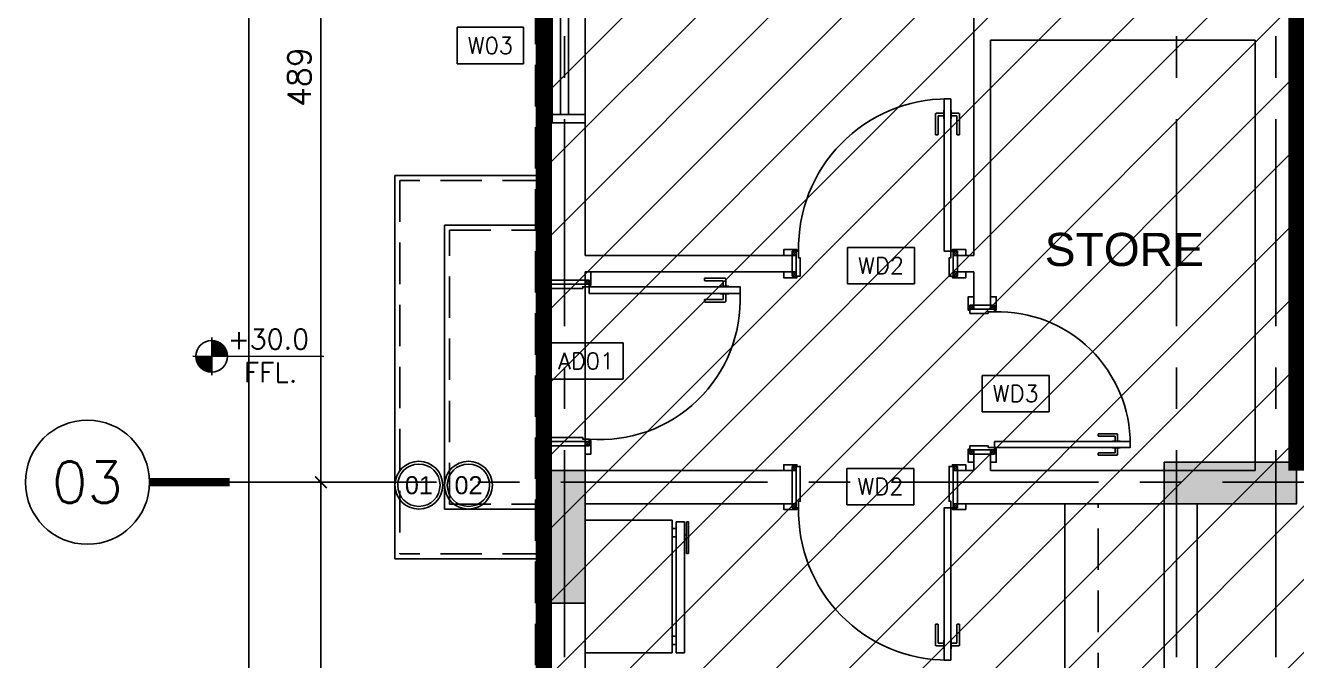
# Model space of a CAD drawing. Header units: centimetres. Extents: x -7408 to 35293, y -3951 to 3084.
# Drawn here: x -2093 to -1325, y 2033 to 2417 of the extents above; entities that cross this region are included whole.
import ezdxf
from ezdxf.enums import TextEntityAlignment as Align

# ---------------------------------------------------------------- set-up
doc = ezdxf.new("R2010")
doc.units = ezdxf.units.CM
doc.header["$LTSCALE"] = 100
doc.header["$MEASUREMENT"] = 0
doc.header["$PDMODE"] = 35
doc.header["$PDSIZE"] = 2
doc.linetypes.add('A0-01 FLOOR PLANS$0$HIDDEN', pattern=[0.375, 0.25, -0.125])
doc.linetypes.add('GRID$0$GRID$0$XREF GRID$0$GRIDS$0$CENTER', pattern=[2, 1.25, -0.25, 0.25, -0.25])
for name, color, linetype in [('A0-01 FLOOR PLANS$0$COUNTERS', 85, 'Continuous'), ('A0-01 FLOOR PLANS$0$DOOR', 1, 'Continuous'), ('A0-01 FLOOR PLANS$0$HIDDEN -03', 8, 'A0-01 FLOOR PLANS$0$HIDDEN'), ('A0-01 FLOOR PLANS$0$KITCHEN', 11, 'Continuous'), ('A0-01 FLOOR PLANS$0$LVL', 2, 'Continuous'), ('A0-01 FLOOR PLANS$0$NUMBERS', 1, 'Continuous'), ('A0-01 FLOOR PLANS$0$STAIRS', 4, 'Continuous'), ('A0-01 FLOOR PLANS$0$TEXT', 3, 'Continuous'), ('A0-01 FLOOR PLANS$0$TEXT-SCHED', 3, 'Continuous'), ('A0-01 FLOOR PLANS$0$WALL-01', 7, 'Continuous'), ('A0-01 FLOOR PLANS$0$WALL-03', 2, 'Continuous'), ('A0-01 FLOOR PLANS$0$WALL-04', 1, 'Continuous'), ('A0-01 FLOOR PLANS$0$WINDOW', 1, 'Continuous'), ('A0-01 FLOOR PLANS$0$WOODEN DOOR', 1, 'Continuous'), ('DCCA-USABLE AREA', 10, 'Continuous'), ('GRID$0$DIM IN', 1, 'Continuous'), ('GRID$0$XREF GRID', 11, 'GRID$0$GRID$0$XREF GRID$0$GRIDS$0$CENTER'), ('XREF GF COL$0$COLUMN', 6, 'Continuous'), ('XREF GF COL$0$COLUMN HATCH', 201, 'Continuous')]:
    doc.layers.add(name, color=color, linetype=linetype)
doc.styles.add('A0-01 FLOOR PLANS$0$02-Ground$0$ATTRIBUTE', font='ROMANS.shx')
doc.styles.add('A0-01 FLOOR PLANS$0$A0-01 GROUND FLOOR PLAN - For Entry modification$0$ROMANS', font='romans')
doc.styles.add('A0-01 FLOOR PLANS$0$ART', font='arial.ttf')
doc.styles.add('A0-01 FLOOR PLANS$0$ART-PS-1', font='arial.ttf', dxfattribs={"height": 20})
doc.styles.add('A0-01 FLOOR PLANS$0$GRIDS$0$20', font='romans.shx')
doc.styles.add('GRID$0$GRID$0$XREF GRID$0$GRIDS$0$18', font='romans.shx', dxfattribs={"width": 0.85, "height": 15})
doc.styles.add('GRID$0$ROMANS', font='romans')
doc.dimstyles.new('A0-01 FLOOR PLANS$0$A0-01 GROUND FLOOR PLAN - For Entry modification$0$text', dxfattribs={"dimtxt": 18, "dimasz": 10, "dimexe": 10, "dimexo": 10, "dimgap": -6, "dimtad": 1, "dimtih": 1, "dimtoh": 1, "dimdec": 0, "dimdsep": 46, "dimtxsty": 'A0-01 FLOOR PLANS$0$A0-01 GROUND FLOOR PLAN - For Entry modification$0$ROMANS', "dimblk1": 'A0-01 FLOOR PLANS$0$A0-01 GROUND FLOOR PLAN - For Entry modification$0$_ARCHTICK', "dimblk2": 'A0-01 FLOOR PLANS$0$A0-01 GROUND FLOOR PLAN - For Entry modification$0$_ARCHTICK', "dimsah": 1, "dimcen": 25, "dimdle": 10, "dimse1": 1, "dimse2": 1, "dimsd1": 1, "dimsd2": 1, "dimclrd": 1, "dimclre": 1, "dimclrt": 2, "dimadec": 0, "dimazin": 0, "dimtfac": 1, "dimtdec": 0, "dimtmove": 2, "dimatfit": 3, "dimldrblk": 'A0-01 FLOOR PLANS$0$A0-01 GROUND FLOOR PLAN - For Entry modification$0$_ARCHTICK', "dimfxl": 1, "dimtolj": 1, "dimtzin": 0, "dimarcsym": 0})
doc.dimstyles.new('GRID$0$AS-17-100', dxfattribs={"dimtxt": 14, "dimasz": 7, "dimexe": 10, "dimexo": 25, "dimgap": 6, "dimtad": 1, "dimtoh": 1, "dimdec": 0, "dimdsep": 46, "dimtxsty": 'GRID$0$ROMANS', "dimblk1": 'GRID$0$_ARCHTICK', "dimblk2": 'GRID$0$_ARCHTICK', "dimsah": 1, "dimcen": 25, "dimdle": 10, "dimclrd": 1, "dimclre": 1, "dimclrt": 2, "dimadec": 0, "dimazin": 0, "dimtfac": 1, "dimtdec": 0, "dimtofl": 0, "dimtmove": 2, "dimatfit": 3, "dimldrblk": 'GRID$0$_ARCHTICK', "dimfxl": 1, "dimtolj": 1, "dimtzin": 0, "dimarcsym": 0})

# ---------------------------------------------------------------- blocks, each defined once
blk = doc.blocks.new('A0-01 FLOOR PLANS$0$W06')
at = {"layer": 'A0-01 FLOOR PLANS$0$WINDOW'}
for p, q in [((-2005, 2490), (-2005, 2400)), ((-1995, 2400), (-1995, 2490)), ((-1990, 2400), (-1990, 2490)), ((-1985, 2400), (-1985, 2490))]:
    blk.add_line(p, q, dxfattribs=at)
for points in [[(-1985, 2495), (-2005, 2495), (-2005, 2490), (-1985, 2490)], [(-1985, 2400), (-2005, 2400), (-2005, 2395), (-1985, 2395)]]:
    blk.add_lwpolyline(points, close=True, dxfattribs=at)
blk = doc.blocks.new('XREF GF COL')
at = {"layer": 'XREF GF COL$0$COLUMN HATCH'}
for points in [[(-11714.7, 2153), (-11714.7, 2128), (-11634.7, 2128), (-11634.7, 2153)], [(-12064.7, 2148), (-12089.7, 2148), (-12089.7, 2068), (-12064.7, 2068)]]:
    blk.add_hatch(color=256, dxfattribs=at).paths.add_polyline_path(points)
at = {"layer": 'XREF GF COL$0$COLUMN'}
for points in [[(-11714.7, 2128), (-11714.7, 2153), (-11634.7, 2153), (-11634.7, 2128)], [(-12089.7, 2148), (-12064.7, 2148), (-12064.7, 2068), (-12089.7, 2068)]]:
    blk.add_lwpolyline(points, close=True, dxfattribs=at)
blk = doc.blocks.new('GRID$0$_ARCHTICK')
at = {"color": 0, "linetype": 'ByBlock', "const_width": 0.15}
blk.add_lwpolyline([(-0.5, -0.5), (0.5, 0.5)], dxfattribs=at)
blk = doc.blocks.new('*D529')
at = {"layer": 'Defpoints', "color": 0, "transparency": 16777216}
for p in [(-1887.83, 2630.32), (-1934.4, 2140.98), (-1914.76, 2140.98)]:
    blk.add_point(p, dxfattribs=at)
at = {"layer": 'GRID$0$DIM IN', "color": 1, "lineweight": -2, "transparency": 16777216}
for p, q in [((-1914.76, 2640.32), (-1914.76, 2130.98)), ((-1912.83, 2630.32), (-1924.76, 2630.32)), ((-1909.4, 2140.98), (-1904.76, 2140.98))]:
    blk.add_line(p, q, dxfattribs=at)
at = {"layer": 'GRID$0$DIM IN', "color": 1, "lineweight": -2, "transparency": 16777216, "xscale": 7, "yscale": 7, "zscale": 7}
for p, rotation in [((-1914.76, 2630.32), 90), ((-1914.76, 2140.98), 270)]:
    blk.add_blockref('GRID$0$_ARCHTICK', p, dxfattribs=dict(at, rotation=rotation))
at = {"layer": 'GRID$0$DIM IN', "color": 2, "transparency": 16777216, "insert": (-1927.76, 2385.65), "char_height": 14, "attachment_point": 5, "rotation": 90, "style": 'GRID$0$ROMANS'}
blk.add_mtext('\\A1;489', dxfattribs=at)
blk = doc.blocks.new('*D530')
at = {"layer": 'Defpoints', "color": 0, "transparency": 16777216}
for p in [(-1934.4, 2140.98), (-1934.4, 1438), (-1914.76, 1438)]:
    blk.add_point(p, dxfattribs=at)
at = {"layer": 'GRID$0$DIM IN', "color": 1, "lineweight": -2, "transparency": 16777216}
for p, q in [((-1914.76, 2150.98), (-1914.76, 1428)), ((-1909.4, 2140.98), (-1904.76, 2140.98)), ((-1909.4, 1438), (-1904.76, 1438))]:
    blk.add_line(p, q, dxfattribs=at)
at = {"layer": 'GRID$0$DIM IN', "color": 1, "lineweight": -2, "transparency": 16777216, "xscale": 7, "yscale": 7, "zscale": 7}
for p, rotation in [((-1914.76, 2140.98), 90), ((-1914.76, 1438), 270)]:
    blk.add_blockref('GRID$0$_ARCHTICK', p, dxfattribs=dict(at, rotation=rotation))
at = {"layer": 'GRID$0$DIM IN', "color": 2, "transparency": 16777216, "insert": (-1927.76, 1789.49), "char_height": 14, "attachment_point": 5, "rotation": 90, "style": 'GRID$0$ROMANS'}
blk.add_mtext('\\A1;703', dxfattribs=at)
blk = doc.blocks.new('*D532')
at = {"layer": 'Defpoints', "color": 0, "transparency": 16777216}
for p in [(-1992.02, 2696.16), (-1958.3, 2696.16), (-1992.02, 815.5)]:
    blk.add_point(p, dxfattribs=at)
at = {"layer": 'GRID$0$DIM IN', "color": 1, "lineweight": -2, "transparency": 16777216}
for p, q in [((-1958.3, 805.5), (-1958.3, 2706.16)), ((-1967.02, 2696.16), (-1948.3, 2696.16)), ((-1967.02, 815.5), (-1948.3, 815.5))]:
    blk.add_line(p, q, dxfattribs=at)
at = {"layer": 'GRID$0$DIM IN', "color": 1, "lineweight": -2, "transparency": 16777216, "xscale": 7, "yscale": 7, "zscale": 7}
for p, rotation in [((-1958.3, 2696.16), 90), ((-1958.3, 815.5), 270)]:
    blk.add_blockref('GRID$0$_ARCHTICK', p, dxfattribs=dict(at, rotation=rotation))
at = {"layer": 'GRID$0$DIM IN', "color": 2, "transparency": 16777216, "insert": (-1971.3, 1755.83), "char_height": 14, "attachment_point": 5, "rotation": 90, "style": 'GRID$0$ROMANS'}
blk.add_mtext('\\A1;1881', dxfattribs=at)
blk = doc.blocks.new('A0-01 FLOOR PLANS$0$A$C6A555936')
at = {"layer": 'A0-01 FLOOR PLANS$0$KITCHEN', "extrusion": (0, 0, -1)}
for p, q in [((-75, 55), (-75, 52.5)), ((-71.25, 61.25), (-71.25, 60)), ((-70, 55), (-70, 52.5)), ((-68.75, 61.25), (-68.75, 60)), ((-10, 55), (-10, 52.5)), ((-5, 55), (-5, 52.5))]:
    blk.add_line(p, q, dxfattribs=at)
at = {"layer": 'A0-01 FLOOR PLANS$0$KITCHEN', "flags": 128}
for points in [[(-60, 62.5), (-79, 62.5), (-79, 61.25), (-60, 61.25)], [(0, 60), (-79, 60), (-79, 55), (0, 55)], [(0, 52.5), (-80, 52.5), (-80, 0), (0, 0)]]:
    blk.add_lwpolyline(points, close=True, dxfattribs=at)
blk = doc.blocks.new('*D573')
at = {"layer": 'A0-01 FLOOR PLANS$0$TEXT-SCHED', "color": 1, "lineweight": -2, "transparency": 16777216}
for p, q in [((-1556.26, 2149.35), (-1596.83, 2149.35)), ((-1596.83, 2149.35), (-1596.83, 2127.35)), ((-1556.26, 2127.35), (-1556.26, 2149.35)), ((-1596.83, 2127.35), (-1556.26, 2127.35))]:
    blk.add_line(p, q, dxfattribs=at)
at = {"layer": 'Defpoints', "color": 0, "transparency": 16777216}
blk.add_point((-1576.54, 2138.35), dxfattribs=at)
blk.add_point((-1576.54, 2138.35), dxfattribs=at)
blk.add_point((-1576.54, 2138.35), dxfattribs=at)
at = {"layer": 'A0-01 FLOOR PLANS$0$TEXT-SCHED', "color": 2, "transparency": 16777216, "insert": (-1576.54, 2138.35), "char_height": 8, "width": 47.1429, "attachment_point": 5, "style": 'A0-01 FLOOR PLANS$0$A0-01 GROUND FLOOR PLAN - For Entry modification$0$ROMANS'}
blk.add_mtext('\\A1;{\\H1.25x;WD2}', dxfattribs=at)
blk = doc.blocks.new('A0-01 FLOOR PLANS$0$A0-01 GROUND FLOOR PLAN - For Entry modification$0$_ARCHTICK')
at = {"color": 0, "linetype": 'ByBlock', "const_width": 0.15}
blk.add_lwpolyline([(-0.5, -0.5), (0.5, 0.5)], dxfattribs=at)
blk = doc.blocks.new('*D576')
at = {"layer": 'A0-01 FLOOR PLANS$0$TEXT-SCHED', "color": 1, "lineweight": -2, "transparency": 16777216}
for p, q in [((-1731.99, 2225.16), (-1776.85, 2225.16)), ((-1776.85, 2225.16), (-1776.85, 2203.16)), ((-1731.99, 2203.16), (-1731.99, 2225.16)), ((-1776.85, 2203.16), (-1731.99, 2203.16))]:
    blk.add_line(p, q, dxfattribs=at)
at = {"layer": 'Defpoints', "color": 0, "transparency": 16777216}
blk.add_point((-1754.42, 2214.16), dxfattribs=at)
blk.add_point((-1754.42, 2214.16), dxfattribs=at)
blk.add_point((-1754.42, 2214.16), dxfattribs=at)
at = {"layer": 'A0-01 FLOOR PLANS$0$TEXT-SCHED', "color": 2, "transparency": 16777216, "insert": (-1754.42, 2214.16), "char_height": 8, "width": 47.1429, "attachment_point": 5, "style": 'A0-01 FLOOR PLANS$0$A0-01 GROUND FLOOR PLAN - For Entry modification$0$ROMANS'}
blk.add_mtext('\\A1;{\\H1.25x;AD01}', dxfattribs=at)
blk = doc.blocks.new('*D577')
at = {"layer": 'A0-01 FLOOR PLANS$0$TEXT-SCHED', "color": 1, "lineweight": -2, "transparency": 16777216}
for p, q in [((-1555.94, 2282.78), (-1596.51, 2282.78)), ((-1596.51, 2282.78), (-1596.51, 2260.78)), ((-1555.94, 2260.78), (-1555.94, 2282.78)), ((-1596.51, 2260.78), (-1555.94, 2260.78))]:
    blk.add_line(p, q, dxfattribs=at)
at = {"layer": 'Defpoints', "color": 0, "transparency": 16777216}
blk.add_point((-1576.22, 2271.78), dxfattribs=at)
blk.add_point((-1576.22, 2271.78), dxfattribs=at)
blk.add_point((-1576.22, 2271.78), dxfattribs=at)
at = {"layer": 'A0-01 FLOOR PLANS$0$TEXT-SCHED', "color": 2, "transparency": 16777216, "insert": (-1576.22, 2271.78), "char_height": 8, "width": 47.1429, "attachment_point": 5, "style": 'A0-01 FLOOR PLANS$0$A0-01 GROUND FLOOR PLAN - For Entry modification$0$ROMANS'}
blk.add_mtext('\\A1;{\\H1.25x;WD2}', dxfattribs=at)
blk = doc.blocks.new('*D583')
at = {"layer": 'A0-01 FLOOR PLANS$0$TEXT-SCHED', "color": 1, "lineweight": -2, "transparency": 16777216}
for p, q in [((-1792.3, 2415.75), (-1832.4, 2415.75)), ((-1832.4, 2415.75), (-1832.4, 2393.75)), ((-1792.3, 2393.75), (-1792.3, 2415.75)), ((-1832.4, 2393.75), (-1792.3, 2393.75))]:
    blk.add_line(p, q, dxfattribs=at)
at = {"layer": 'Defpoints', "color": 0, "transparency": 16777216}
blk.add_point((-1812.35, 2404.75), dxfattribs=at)
blk.add_point((-1812.35, 2404.75), dxfattribs=at)
blk.add_point((-1812.35, 2404.75), dxfattribs=at)
at = {"layer": 'A0-01 FLOOR PLANS$0$TEXT-SCHED', "color": 2, "transparency": 16777216, "insert": (-1812.35, 2404.75), "char_height": 8, "width": 47.1429, "attachment_point": 5, "style": 'A0-01 FLOOR PLANS$0$A0-01 GROUND FLOOR PLAN - For Entry modification$0$ROMANS'}
blk.add_mtext('\\A1;{\\H1.25x;W03}', dxfattribs=at)
blk = doc.blocks.new('A0-01 FLOOR PLANS$0$OUT DOOR')
at = {"layer": 'A0-01 FLOOR PLANS$0$WOODEN DOOR'}
for p, q in [((-1782.5, 2265.5), (-1780, 2268)), ((-1780, 2265.5), (-1782.5, 2268)), ((-1752.5, 2265.5), (-1755, 2268)), ((-1755, 2265.5), (-1752.5, 2268)), ((-1782.5, 2170.5), (-1780, 2168)), ((-1780, 2170.5), (-1782.5, 2168)), ((-1752.5, 2170.5), (-1755, 2168)), ((-1755, 2170.5), (-1752.5, 2168))]:
    blk.add_line(p, q, dxfattribs=at)
for points in [[(-1782.5, 2265), (-1783.5, 2265), (-1783.5, 2273), (-1780, 2273)], [(-1780, 2265.5), (-1780, 2268), (-1782.5, 2268), (-1782.5, 2265.5)], [(-1752.5, 2265), (-1751.5, 2265), (-1751.5, 2273), (-1755, 2273)], [(-1752.5, 2265.5), (-1752.5, 2268), (-1755, 2268), (-1755, 2265.5)], [(-1752.5, 2265.5), (-1752.5, 2264), (-1756.5, 2264), (-1756.5, 2263), (-1782.5, 2263), (-1782.5, 2265.5), (-1752.5, 2265.5)], [(-1673.27, 2264), (-1673.27, 2264.3), (-1668.31, 2264.3), (-1668.31, 2264)], [(-1673.27, 2260.04), (-1673.27, 2259.74), (-1668.31, 2259.74), (-1668.31, 2260.04)], [(-1782.5, 2171), (-1783.5, 2171), (-1783.5, 2163), (-1780, 2163)], [(-1752.5, 2170.5), (-1752.5, 2172), (-1756.5, 2172), (-1756.5, 2173), (-1782.5, 2173), (-1782.5, 2170.5), (-1752.5, 2170.5)], [(-1780, 2170.5), (-1780, 2168), (-1782.5, 2168), (-1782.5, 2170.5)], [(-1752.5, 2171), (-1751.5, 2171), (-1751.5, 2163), (-1755, 2163)], [(-1752.5, 2170.5), (-1752.5, 2168), (-1755, 2168), (-1755, 2170.5)]]:
    blk.add_lwpolyline(points, dxfattribs=at)
for points in [[(-1670, 2264.3), (-1670, 2268.75, 0.414214), (-1670.49, 2269.24), (-1682.67, 2269.24, 0.414214), (-1682.87, 2269.05), (-1682.87, 2267.86, 0.414214), (-1682.67, 2267.66), (-1671.78, 2267.66, -0.414214), (-1671.58, 2267.46), (-1671.58, 2264.3)], [(-1670, 2259.74), (-1670, 2255.29, -0.414214), (-1670.49, 2254.79), (-1682.67, 2254.79, -0.414214), (-1682.87, 2254.99), (-1682.87, 2256.18, -0.414214), (-1682.67, 2256.38), (-1671.78, 2256.38, 0.414214), (-1671.58, 2256.58), (-1671.58, 2259.74)]]:
    blk.add_lwpolyline(points, format="xyb", dxfattribs=at)
blk.add_lwpolyline([(-1661.38, 2260.04), (-1661.38, 2264), (-1752.5, 2264), (-1752.5, 2260.04)], close=True, dxfattribs=at)
blk.add_arc((-1745.83, 2256.27), 84.53, 265.47258, 2.53113, dxfattribs=at)
blk = doc.blocks.new('A0-01 FLOOR PLANS$0$NUMBER')
at = {"layer": 'A0-01 FLOOR PLANS$0$NUMBERS'}
blk.add_circle((0, 0), 65, dxfattribs=at)
at = {"layer": 'A0-01 FLOOR PLANS$0$NUMBERS', "color": 8}
blk.add_circle((0, 0), 57.5, dxfattribs=at)
blk = doc.blocks.new('A0-01 FLOOR PLANS$0$OUTDOOR')
at = {"layer": 'A0-01 FLOOR PLANS$0$STAIRS'}
for p, q in [((-1870, 2326.19), (-1870, 2094.72)), ((-1780, 2326.19), (-1870, 2326.19)), ((-1840, 2124.72), (-1840, 2296.19)), ((-1840, 2296.19), (-1780, 2296.19)), ((-1780, 2258), (-1780, 2168)), ((-1840, 2124.72), (-1780, 2124.72)), ((-1780, 2094.72), (-1870, 2094.72))]:
    blk.add_line(p, q, dxfattribs=at)
at = {"layer": 'A0-01 FLOOR PLANS$0$STAIRS', "color": 8, "linetype": 'A0-01 FLOOR PLANS$0$HIDDEN'}
for p, q in [((-1867, 2323.19), (-1867, 2097.72)), ((-1780, 2323.19), (-1867, 2323.19)), ((-1837, 2127.72), (-1837, 2293.19)), ((-1837, 2293.19), (-1780, 2293.19)), ((-1837, 2127.72), (-1780, 2127.72)), ((-1780, 2097.72), (-1867, 2097.72))]:
    blk.add_line(p, q, dxfattribs=at)
blk = doc.blocks.new('A0-01 FLOOR PLANS$0$02-Ground$0$A$C4F2068BA')
for p, q in [((0.4, 0.637), (0.4, 0.163)), ((1.816, 0.4), (0.163, 0.4))]:
    blk.add_line(p, q)
at = {"color": 8, "const_width": 0.2}
for points in [[(0.4, 0.3, -0.414214), (0.3, 0.4, -0.414214)], [(0.4, 0.5, -0.414214), (0.5, 0.4, -0.414214)]]:
    blk.add_lwpolyline(points, format="xyb", dxfattribs=at)
blk.add_circle((0.4, 0.4), 0.2)
blk = doc.blocks.new('A0-01 FLOOR PLANS$0$02-Ground$0$123')
at = {"ltscale": 0.1}
blk.add_blockref('A0-01 FLOOR PLANS$0$02-Ground$0$A$C4F2068BA', (-0.4, -0.4), dxfattribs=at)
blk = doc.blocks.new('A0-01 FLOOR PLANS$0$02-Ground$0$LEVEL- PLAN')
at = {"layer": 'A0-01 FLOOR PLANS$0$LVL', "ltscale": 0.1}
blk.add_blockref('A0-01 FLOOR PLANS$0$02-Ground$0$123', (0, 0), dxfattribs=at)
at = {"layer": 'A0-01 FLOOR PLANS$0$LVL', "ltscale": 0.1, "style": 'A0-01 FLOOR PLANS$0$02-Ground$0$ATTRIBUTE', "width": 0.8, "flags": 4}
blk.add_attdef('%%P0.00', (0.203, 0.093), '', height=0.25, dxfattribs=at)
blk.add_attdef('LVL', text='', height=0.25, dxfattribs=at).set_placement((0.745, -0.327), align=Align.CENTER)
blk = doc.blocks.new('A0-01 FLOOR PLANS$0$DOOR 25CM')
at = {"layer": 'A0-01 FLOOR PLANS$0$DOOR'}
blk.add_lwpolyline([(-4739.05, 1353.5), (-4735.05, 1353.5), (-4735.05, 1261.5), (-4739.05, 1261.5)], close=True, dxfattribs=at)
for points in [[(-4739.35, 1344.8), (-4743.85, 1344.8, 0.414214), (-4744.35, 1344.3), (-4744.35, 1332, 0.414214), (-4744.15, 1331.8), (-4742.95, 1331.8, 0.414214), (-4742.75, 1332), (-4742.75, 1343, -0.414214), (-4742.55, 1343.2), (-4739.35, 1343.2)], [(-4734.75, 1344.8), (-4730.26, 1344.8, -0.414214), (-4729.76, 1344.3), (-4729.76, 1332, -0.414214), (-4729.96, 1331.8), (-4731.16, 1331.8, -0.414214), (-4731.36, 1332), (-4731.36, 1343, 0.414214), (-4731.56, 1343.2), (-4734.75, 1343.2)]]:
    blk.add_lwpolyline(points, format="xyb", dxfattribs=at)
for points in [[(-4739.05, 1341.5), (-4739.35, 1341.5), (-4739.35, 1346.5), (-4739.05, 1346.5)], [(-4735.05, 1341.5), (-4734.75, 1341.5), (-4734.75, 1346.5), (-4735.05, 1346.5)]]:
    blk.add_lwpolyline(points, dxfattribs=at)
blk.add_arc((-4737.11, 1263.56), 89.94, 89.96037, 181.31279, dxfattribs=at)
blk = doc.blocks.new('A0-01 FLOOR PLANS$0$90-20')
at = {"layer": 'A0-01 FLOOR PLANS$0$DOOR', "linetype": 'Continuous'}
for p, q in [((9747.9, -4222.93), (9747.9, -4225.43)), ((9857.88, -4222.93), (9857.88, -4225.43)), ((9747.9, -4247.93), (9747.9, -4245.43)), ((9755.4, -4247.93), (9755.4, -4245.43)), ((9850.38, -4247.93), (9850.38, -4245.43)), ((9857.88, -4247.93), (9857.88, -4245.43))]:
    blk.add_line(p, q, dxfattribs=at)
at = {"layer": 'A0-01 FLOOR PLANS$0$DOOR'}
for p, q in [((9752.9, -4225.43), (9752.9, -4222.93)), ((9752.9, -4222.93), (9755.4, -4222.93)), ((9755.4, -4222.93), (9752.9, -4225.43)), ((9755.4, -4225.43), (9752.9, -4222.93)), ((9752.9, -4225.43), (9755.4, -4225.43)), ((9852.88, -4222.93), (9850.38, -4222.93)), ((9850.38, -4222.93), (9852.88, -4225.43)), ((9850.38, -4225.43), (9852.88, -4222.93)), ((9852.88, -4225.43), (9850.38, -4225.43)), ((9852.88, -4225.43), (9852.88, -4222.93)), ((9752.9, -4245.43), (9752.9, -4247.93)), ((9755.4, -4247.93), (9752.9, -4245.43)), ((9755.4, -4245.43), (9752.9, -4247.93)), ((9752.9, -4245.43), (9755.4, -4245.43)), ((9752.9, -4247.93), (9755.4, -4247.93)), ((9850.38, -4247.93), (9852.88, -4245.43)), ((9850.38, -4245.43), (9852.88, -4247.93)), ((9852.88, -4245.43), (9850.38, -4245.43)), ((9852.88, -4247.93), (9850.38, -4247.93)), ((9852.88, -4245.43), (9852.88, -4247.93))]:
    blk.add_line(p, q, dxfattribs=at)
for points in [[(9755.9, -4222.93), (9755.9, -4221.93), (9747.9, -4221.93), (9747.9, -4222.93)], [(9755.4, -4222.93), (9755.4, -4247.93)], [(9755.4, -4222.93), (9756.9, -4222.93), (9756.9, -4226.93), (9757.9, -4226.93), (9757.9, -4247.93), (9755.4, -4247.93), (9755.4, -4222.93)], [(9850.38, -4222.93), (9848.88, -4222.93), (9848.88, -4226.93), (9847.88, -4226.93), (9847.88, -4247.93), (9850.38, -4247.93), (9850.38, -4222.93)], [(9849.88, -4222.93), (9849.88, -4221.93), (9857.88, -4221.93), (9857.88, -4222.93)], [(9850.38, -4222.93), (9850.38, -4247.93)], [(9755.9, -4247.93), (9755.9, -4248.93), (9747.9, -4248.93), (9747.9, -4247.93)], [(9849.88, -4247.93), (9849.88, -4248.93), (9857.88, -4248.93), (9857.88, -4247.93)]]:
    blk.add_lwpolyline(points, dxfattribs=at)
at = {"layer": 'A0-01 FLOOR PLANS$0$DOOR', "linetype": 'Continuous', "xscale": -1}
blk.add_blockref('A0-01 FLOOR PLANS$0$DOOR 25CM', (5021.85, -5484.43), dxfattribs=at)
blk = doc.blocks.new('A0-01 FLOOR PLANS$0$90-10')
at = {"layer": 'A0-01 FLOOR PLANS$0$DOOR', "linetype": 'Continuous'}
for p, q in [((9747.9, -4467.93), (9747.9, -4470.43)), ((9857.88, -4467.93), (9857.88, -4470.43)), ((9747.9, -4482.93), (9747.9, -4480.43)), ((9755.4, -4482.93), (9755.4, -4480.43)), ((9850.38, -4482.93), (9850.38, -4480.43)), ((9857.88, -4482.93), (9857.88, -4480.43))]:
    blk.add_line(p, q, dxfattribs=at)
at = {"layer": 'A0-01 FLOOR PLANS$0$DOOR'}
for p, q in [((9752.9, -4470.43), (9752.9, -4467.93)), ((9752.9, -4467.93), (9755.4, -4467.93)), ((9755.4, -4467.93), (9752.9, -4470.43)), ((9755.4, -4470.43), (9752.9, -4467.93)), ((9752.9, -4470.43), (9755.4, -4470.43)), ((9852.88, -4467.93), (9850.38, -4467.93)), ((9850.38, -4467.93), (9852.88, -4470.43)), ((9850.38, -4470.43), (9852.88, -4467.93)), ((9852.88, -4470.43), (9850.38, -4470.43)), ((9852.88, -4470.43), (9852.88, -4467.93)), ((9752.9, -4480.43), (9752.9, -4482.93)), ((9755.4, -4482.93), (9752.9, -4480.43)), ((9755.4, -4480.43), (9752.9, -4482.93)), ((9752.9, -4480.43), (9755.4, -4480.43)), ((9752.9, -4482.93), (9755.4, -4482.93)), ((9850.38, -4482.93), (9852.88, -4480.43)), ((9850.38, -4480.43), (9852.88, -4482.93)), ((9852.88, -4480.43), (9850.38, -4480.43)), ((9852.88, -4482.93), (9850.38, -4482.93)), ((9852.88, -4480.43), (9852.88, -4482.93))]:
    blk.add_line(p, q, dxfattribs=at)
for points in [[(9755.9, -4467.93), (9755.9, -4466.93), (9747.9, -4466.93), (9747.9, -4467.93)], [(9755.4, -4467.93), (9755.4, -4482.93)], [(9755.4, -4467.93), (9756.9, -4467.93), (9756.9, -4471.93), (9757.9, -4471.93), (9757.9, -4482.93), (9755.4, -4482.93), (9755.4, -4467.93)], [(9850.38, -4467.93), (9848.88, -4467.93), (9848.88, -4471.93), (9847.88, -4471.93), (9847.88, -4482.93), (9850.38, -4482.93), (9850.38, -4467.93)], [(9849.88, -4467.93), (9849.88, -4466.93), (9857.88, -4466.93), (9857.88, -4467.93)], [(9850.38, -4467.93), (9850.38, -4482.93)], [(9755.9, -4482.93), (9755.9, -4483.93), (9747.9, -4483.93), (9747.9, -4482.93)], [(9849.88, -4482.93), (9849.88, -4483.93), (9857.88, -4483.93), (9857.88, -4482.93)]]:
    blk.add_lwpolyline(points, dxfattribs=at)
at = {"layer": 'A0-01 FLOOR PLANS$0$DOOR', "linetype": 'Continuous', "xscale": -1}
blk.add_blockref('A0-01 FLOOR PLANS$0$DOOR 25CM', (5021.85, -5729.43), dxfattribs=at)
blk = doc.blocks.new('*D712')
at = {"layer": 'A0-01 FLOOR PLANS$0$TEXT-SCHED', "color": 1, "lineweight": -2, "transparency": 16777216}
for p, q in [((-1474.52, 2205.52), (-1515.09, 2205.52)), ((-1515.09, 2205.52), (-1515.09, 2183.52)), ((-1474.52, 2183.52), (-1474.52, 2205.52)), ((-1515.09, 2183.52), (-1474.52, 2183.52))]:
    blk.add_line(p, q, dxfattribs=at)
at = {"layer": 'Defpoints', "color": 0, "transparency": 16777216}
blk.add_point((-1494.81, 2194.52), dxfattribs=at)
blk.add_point((-1494.81, 2194.52), dxfattribs=at)
blk.add_point((-1494.81, 2194.52), dxfattribs=at)
at = {"layer": 'A0-01 FLOOR PLANS$0$TEXT-SCHED', "color": 2, "transparency": 16777216, "insert": (-1494.81, 2194.52), "char_height": 8, "width": 47.1429, "attachment_point": 5, "style": 'A0-01 FLOOR PLANS$0$A0-01 GROUND FLOOR PLAN - For Entry modification$0$ROMANS'}
blk.add_mtext('\\A1;{\\H1.25x;WD3}', dxfattribs=at)
blk = doc.blocks.new('A0-01 FLOOR PLANS$0$80-10')
at = {"layer": 'A0-01 FLOOR PLANS$0$DOOR', "linetype": 'Continuous'}
for p, q in [((9975.31, -4467.93), (9975.31, -4470.43)), ((10075.29, -4467.93), (10075.29, -4470.43)), ((9975.31, -4482.93), (9975.31, -4480.43)), ((9982.81, -4482.93), (9982.81, -4480.43)), ((10067.79, -4482.93), (10067.79, -4480.43)), ((10075.29, -4482.93), (10075.29, -4480.43))]:
    blk.add_line(p, q, dxfattribs=at)
at = {"layer": 'A0-01 FLOOR PLANS$0$DOOR'}
for p, q in [((9980.31, -4467.93), (9982.81, -4467.93)), ((9980.31, -4470.43), (9980.31, -4467.93)), ((9982.81, -4467.93), (9980.31, -4470.43)), ((9982.81, -4470.43), (9980.31, -4467.93)), ((9980.31, -4470.43), (9982.81, -4470.43)), ((10070.29, -4467.93), (10067.79, -4467.93)), ((10067.79, -4467.93), (10070.29, -4470.43)), ((10067.79, -4470.43), (10070.29, -4467.93)), ((10070.29, -4470.43), (10067.79, -4470.43)), ((10070.29, -4470.43), (10070.29, -4467.93)), ((9980.31, -4480.43), (9980.31, -4482.93)), ((9982.81, -4482.93), (9980.31, -4480.43)), ((9982.81, -4480.43), (9980.31, -4482.93)), ((9980.31, -4480.43), (9982.81, -4480.43)), ((9980.31, -4482.93), (9982.81, -4482.93)), ((10067.79, -4482.93), (10070.29, -4480.43)), ((10067.79, -4480.43), (10070.29, -4482.93)), ((10070.29, -4480.43), (10067.79, -4480.43)), ((10070.29, -4482.93), (10067.79, -4482.93)), ((10070.29, -4480.43), (10070.29, -4482.93))]:
    blk.add_line(p, q, dxfattribs=at)
for points in [[(9983.31, -4467.93), (9983.31, -4466.93), (9975.31, -4466.93), (9975.31, -4467.93)], [(9982.81, -4467.93), (9982.81, -4482.93)], [(9982.81, -4467.93), (9984.31, -4467.93), (9984.31, -4471.93), (9985.31, -4471.93), (9985.31, -4482.93), (9982.81, -4482.93), (9982.81, -4467.93)], [(10067.79, -4467.93), (10066.29, -4467.93), (10066.29, -4471.93), (10065.29, -4471.93), (10065.29, -4482.93), (10067.79, -4482.93), (10067.79, -4467.93)], [(10067.29, -4467.93), (10067.29, -4466.93), (10075.29, -4466.93), (10075.29, -4467.93)], [(10067.79, -4467.93), (10067.79, -4482.93)], [(9983.31, -4482.93), (9983.31, -4483.93), (9975.31, -4483.93), (9975.31, -4482.93)], [(10067.29, -4482.93), (10067.29, -4483.93), (10075.29, -4483.93), (10075.29, -4482.93)]]:
    blk.add_lwpolyline(points, dxfattribs=at)
at = {"layer": 'A0-01 FLOOR PLANS$0$DOOR', "linetype": 'Continuous', "xscale": -0.8912784107417012, "yscale": 0.8912784107417012, "zscale": 0.8912784107417012}
blk.add_blockref('A0-01 FLOOR PLANS$0$DOOR 25CM', (5764.06, -5592.28), dxfattribs=at)
blk = doc.blocks.new('GRID')
at = {"layer": 'GRID$0$XREF GRID'}
for p, q in [((-1767.5, 2960.33, 0), (-1767.5, 522.76)), ((-1397.5, 2960.33, 0), (-1397.5, 522.76, 0)), ((-1337.5, 2960.33), (-1337.5, 522.76, 0)), ((-1969.8, 2140.98), (-230.24, 2140.98))]:
    blk.add_line(p, q, dxfattribs=at)
at = {"layer": 'GRID$0$XREF GRID', "color": 3, "linetype": 'Continuous', "const_width": 5}
blk.add_lwpolyline([(-1969.8, 2140.98), (-2018.36, 2140.98)], dxfattribs=at)
at = {"layer": 'GRID$0$XREF GRID', "color": 3, "linetype": 'Continuous'}
blk.add_circle((-2055.86, 2140.98), 37.5, dxfattribs=at)
at = {"layer": 'GRID$0$XREF GRID', "color": 4, "linetype": 'Continuous', "style": 'GRID$0$GRID$0$XREF GRID$0$GRIDS$0$18'}
blk.add_text('03', height=25, dxfattribs=at).set_placement((-2055.86, 2140.98), align=Align.MIDDLE)
at = {"layer": 'GRID$0$DIM IN'}
for base, p1, p2, picture, middle in [((-1958.3, 2696.16), (-1992.02, 815.5), (-1992.02, 2696.16), '*D532', (-1971.3, 1755.83)), ((-1914.76, 2140.98), (-1887.83, 2630.32), (-1934.4, 2140.98), '*D529', (-1927.76, 2385.65)), ((-1914.76, 1438), (-1934.4, 2140.98), (-1934.4, 1438), '*D530', (-1927.76, 1789.49))]:
    dim = blk.add_linear_dim(base=base, p1=p1, p2=p2, angle=90, dimstyle='GRID$0$AS-17-100', dxfattribs=at)
    dim.commit()
    dim.dimension.update_dxf_attribs({"geometry": picture, "text_midpoint": middle})
blk = doc.blocks.new('A0-01 FLOOR PLANS')
at = {"layer": 'A0-01 FLOOR PLANS$0$COUNTERS'}
blk.add_line((-1465, 1768), (-1465, 2128), dxfattribs=at)
at = {"layer": 'A0-01 FLOOR PLANS$0$COUNTERS', "linetype": 'A0-01 FLOOR PLANS$0$HIDDEN'}
blk.add_line((-1445, 2013), (-1445, 2128), dxfattribs=at)
at = {"layer": 'A0-01 FLOOR PLANS$0$HIDDEN -03'}
blk.add_line((-1785, 793), (-1785, 2713), dxfattribs=at)
at = {"layer": 'A0-01 FLOOR PLANS$0$WALL-01'}
for p, q in [((-1325, 2128), (-1325, 2708)), ((-1520, 2278), (-1520, 2513)), ((-1510, 2247.98), (-1510, 2408)), ((-1510, 2408), (-1350, 2408)), ((-1350, 2148), (-1350, 2408)), ((-1780, 2358), (-1755, 2358)), ((-1780, 2263), (-1780, 2358)), ((-1755, 2278), (-1755, 2358)), ((-1755, 2278), (-1629.98, 2278)), ((-1629.98, 2268), (-1629.98, 2278)), ((-1530, 2268), (-1530, 2278)), ((-1530, 2278), (-1520, 2278)), ((-1755, 2268), (-1629.98, 2268)), ((-1755, 2263), (-1755, 2268)), ((-1530, 2268), (-1520, 2268)), ((-1520, 2247.98), (-1520, 2268)), ((-1780, 2263), (-1755, 2263)), ((-1520, 2247.98), (-1510, 2247.98)), ((-1780, 1978), (-1780, 2163)), ((-1780, 2163), (-1755, 2163)), ((-1755, 2148), (-1755, 2163)), ((-1520, 2148), (-1520, 2158)), ((-1520, 2158), (-1510, 2158)), ((-1510, 2148), (-1510, 2158)), ((-1755, 2148), (-1629.98, 2148)), ((-1629.98, 2128), (-1629.98, 2148)), ((-1530, 2128), (-1530, 2148)), ((-1530, 2148), (-1520, 2148)), ((-1510, 2148), (-1350, 2148)), ((-1755, 2128), (-1629.98, 2128)), ((-1755, 1978), (-1755, 2128)), ((-1530, 2128), (-1405, 2128)), ((-1405, 1648), (-1405, 2128)), ((-1385, 2128), (-1325, 2128)), ((-1385, 1608), (-1385, 2128))]:
    blk.add_line(p, q, dxfattribs=at)
at = {"layer": 'A0-01 FLOOR PLANS$0$WALL-03'}
blk.add_line((-1780, 2358), (-1780, 2458), dxfattribs=at)
at = {"layer": 'A0-01 FLOOR PLANS$0$WALL-04'}
for p, q in [((-1780, 2263), (-1780, 2163)), ((-1755, 2163), (-1755, 2263))]:
    blk.add_line(p, q, dxfattribs=at)
at = {"layer": 'A0-01 FLOOR PLANS$0$DOOR', "xscale": -1}
blk.add_blockref('A0-01 FLOOR PLANS$0$90-10', (8222.9, 6748.43), dxfattribs=at)
at = {"layer": 'A0-01 FLOOR PLANS$0$DOOR', "xscale": -1, "rotation": 270}
blk.add_blockref('A0-01 FLOOR PLANS$0$80-10', (2960.43, -7822.31), dxfattribs=at)
at = {"layer": 'A0-01 FLOOR PLANS$0$DOOR', "rotation": 180}
blk.add_blockref('A0-01 FLOOR PLANS$0$90-20', (8222.9, -2097.43), dxfattribs=at)
at = {"layer": 'A0-01 FLOOR PLANS$0$KITCHEN', "rotation": 270}
blk.add_blockref('A0-01 FLOOR PLANS$0$A$C6A555936', (-1755, 2038), dxfattribs=at)
at = {"layer": 'A0-01 FLOOR PLANS$0$LVL'}
ref = blk.add_blockref('A0-01 FLOOR PLANS$0$02-Ground$0$LEVEL- PLAN', (-1980.77, 2217.01), dxfattribs=dict(at, xscale=47.80922768457422, yscale=47.80922768457422, zscale=47.80922768457422, rotation=359.9470003599919))
ref.add_attrib('%%P0.00', '+30.0', (-1971.07, 2221.43), dxfattribs={"layer": '0', "ltscale": 0.1, "height": 11.952, "rotation": 359.947, "style": 'A0-01 FLOOR PLANS$0$GRIDS$0$20'})
ref.add_attrib('LVL', 'FFL.', dxfattribs={"layer": '0', "ltscale": 0.1, "height": 11.952, "rotation": 359.947, "style": 'A0-01 FLOOR PLANS$0$GRIDS$0$20'}).set_placement((-1945.16, 2201.34), align=Align.CENTER)
at = {"layer": 'A0-01 FLOOR PLANS$0$NUMBERS', "xscale": -0.2224697851507073, "yscale": 0.2224697851507073, "zscale": 0.2780872314370521, "rotation": 90}
for p in [(-1855.54, 2139.18), (-1825.54, 2139.18)]:
    blk.add_blockref('A0-01 FLOOR PLANS$0$NUMBER', p, dxfattribs=at)
at = {"layer": 'A0-01 FLOOR PLANS$0$STAIRS'}
blk.add_blockref('A0-01 FLOOR PLANS$0$OUTDOOR', (0, 0), dxfattribs=at)
at = {"layer": 'A0-01 FLOOR PLANS$0$WALL-01'}
blk.add_blockref('GRID', (0, 0), dxfattribs=at)
at = {"layer": 'A0-01 FLOOR PLANS$0$WINDOW'}
blk.add_blockref('XREF GF COL', (10309.7, 0), dxfattribs=at)
at = {"layer": 'A0-01 FLOOR PLANS$0$WINDOW', "xscale": -1}
blk.add_blockref('A0-01 FLOOR PLANS$0$W06', (-3760, -37), dxfattribs=at)
at = {"layer": 'A0-01 FLOOR PLANS$0$WOODEN DOOR'}
blk.add_blockref('A0-01 FLOOR PLANS$0$OUT DOOR', (0, -5), dxfattribs=at)
at = {"layer": 'A0-01 FLOOR PLANS$0$TEXT', "style": 'A0-01 FLOOR PLANS$0$ART-PS-1'}
blk.add_text('STORE', height=20, dxfattribs=at).set_placement((-1477.25, 2271.57))
at = {"layer": 'A0-01 FLOOR PLANS$0$TEXT', "style": 'A0-01 FLOOR PLANS$0$ART'}
for s, p in [('01', (-1855.54, 2139.18)), ('02', (-1825.54, 2139.18))]:
    blk.add_text(s, height=10.863, dxfattribs=at).set_placement(p, align=Align.MIDDLE_CENTER)
at = {"layer": 'A0-01 FLOOR PLANS$0$TEXT-SCHED'}
for base, p1, p2, text, picture, middle in [((-1812.35, 2404.75), (-1812.35, 2404.75), (-1812.35, 2404.75), '{\\H1.25x;W03}', '*D583', (-1812.35, 2404.75)), ((-1576.22, 2271.78), (-1576.22, 2271.78), (-1576.22, 2271.78), '{\\H1.25x;WD2}', '*D577', (-1576.22, 2271.78)), ((-1754.42, 2214.16), (-1754.42, 2214.16), (-1754.42, 2214.16), '{\\H1.25x;AD01}', '*D576', (-1754.42, 2214.16)), ((-1494.81, 2194.52), (-1494.81, 2194.52), (-1494.81, 2194.52), '{\\H1.25x;WD3}', '*D712', (-1494.81, 2194.52)), ((-1576.54, 2138.35), (-1576.54, 2138.35), (-1576.54, 2138.35), '{\\H1.25x;WD2}', '*D573', (-1576.54, 2138.35))]:
    dim = blk.add_linear_dim(base=base, p1=p1, p2=p2, text=text, dimstyle='A0-01 FLOOR PLANS$0$A0-01 GROUND FLOOR PLAN - For Entry modification$0$text', override={"dimtxt": 8, "dimgap": -6, "dimclrt": 2}, dxfattribs=at)
    dim.commit()
    dim.dimension.update_dxf_attribs({"geometry": picture, "text_midpoint": middle, "dimtype": 160})

msp = doc.modelspace()

# ---------------------------------------------------------------- hatches: boundary and pattern name
at = {"true_color": 0x7aafdf}
h = msp.add_hatch(dxfattribs=at)
h.set_pattern_fill('ANSI31', color=143, scale=250)
h.paths.add_polyline_path([(-405, 2643), (-405, 763), (-685, 763), (-985, 763), (-985, 803), (-1780, 803), (-1780, 2708), (-1325, 2708), (-1325, 2153), (-985, 2153), (-985, 2643)])

# ---------------------------------------------------------------- linework, layer by layer
at = {"color": 6, "const_width": 10}
msp.add_lwpolyline([(-405, 2643), (-405, 763), (-685, 763), (-685, 763), (-985, 763), (-985, 803), (-1780, 803), (-1780, 2708), (-1325, 2708), (-1325, 2153), (-985, 2153), (-985, 2643)], close=True, dxfattribs=at)

# ---------------------------------------------------------------- block references
at = {"layer": 'DCCA-USABLE AREA'}
msp.add_blockref('A0-01 FLOOR PLANS', (0, 0), dxfattribs=at)

doc.saveas('drawing.dxf')
